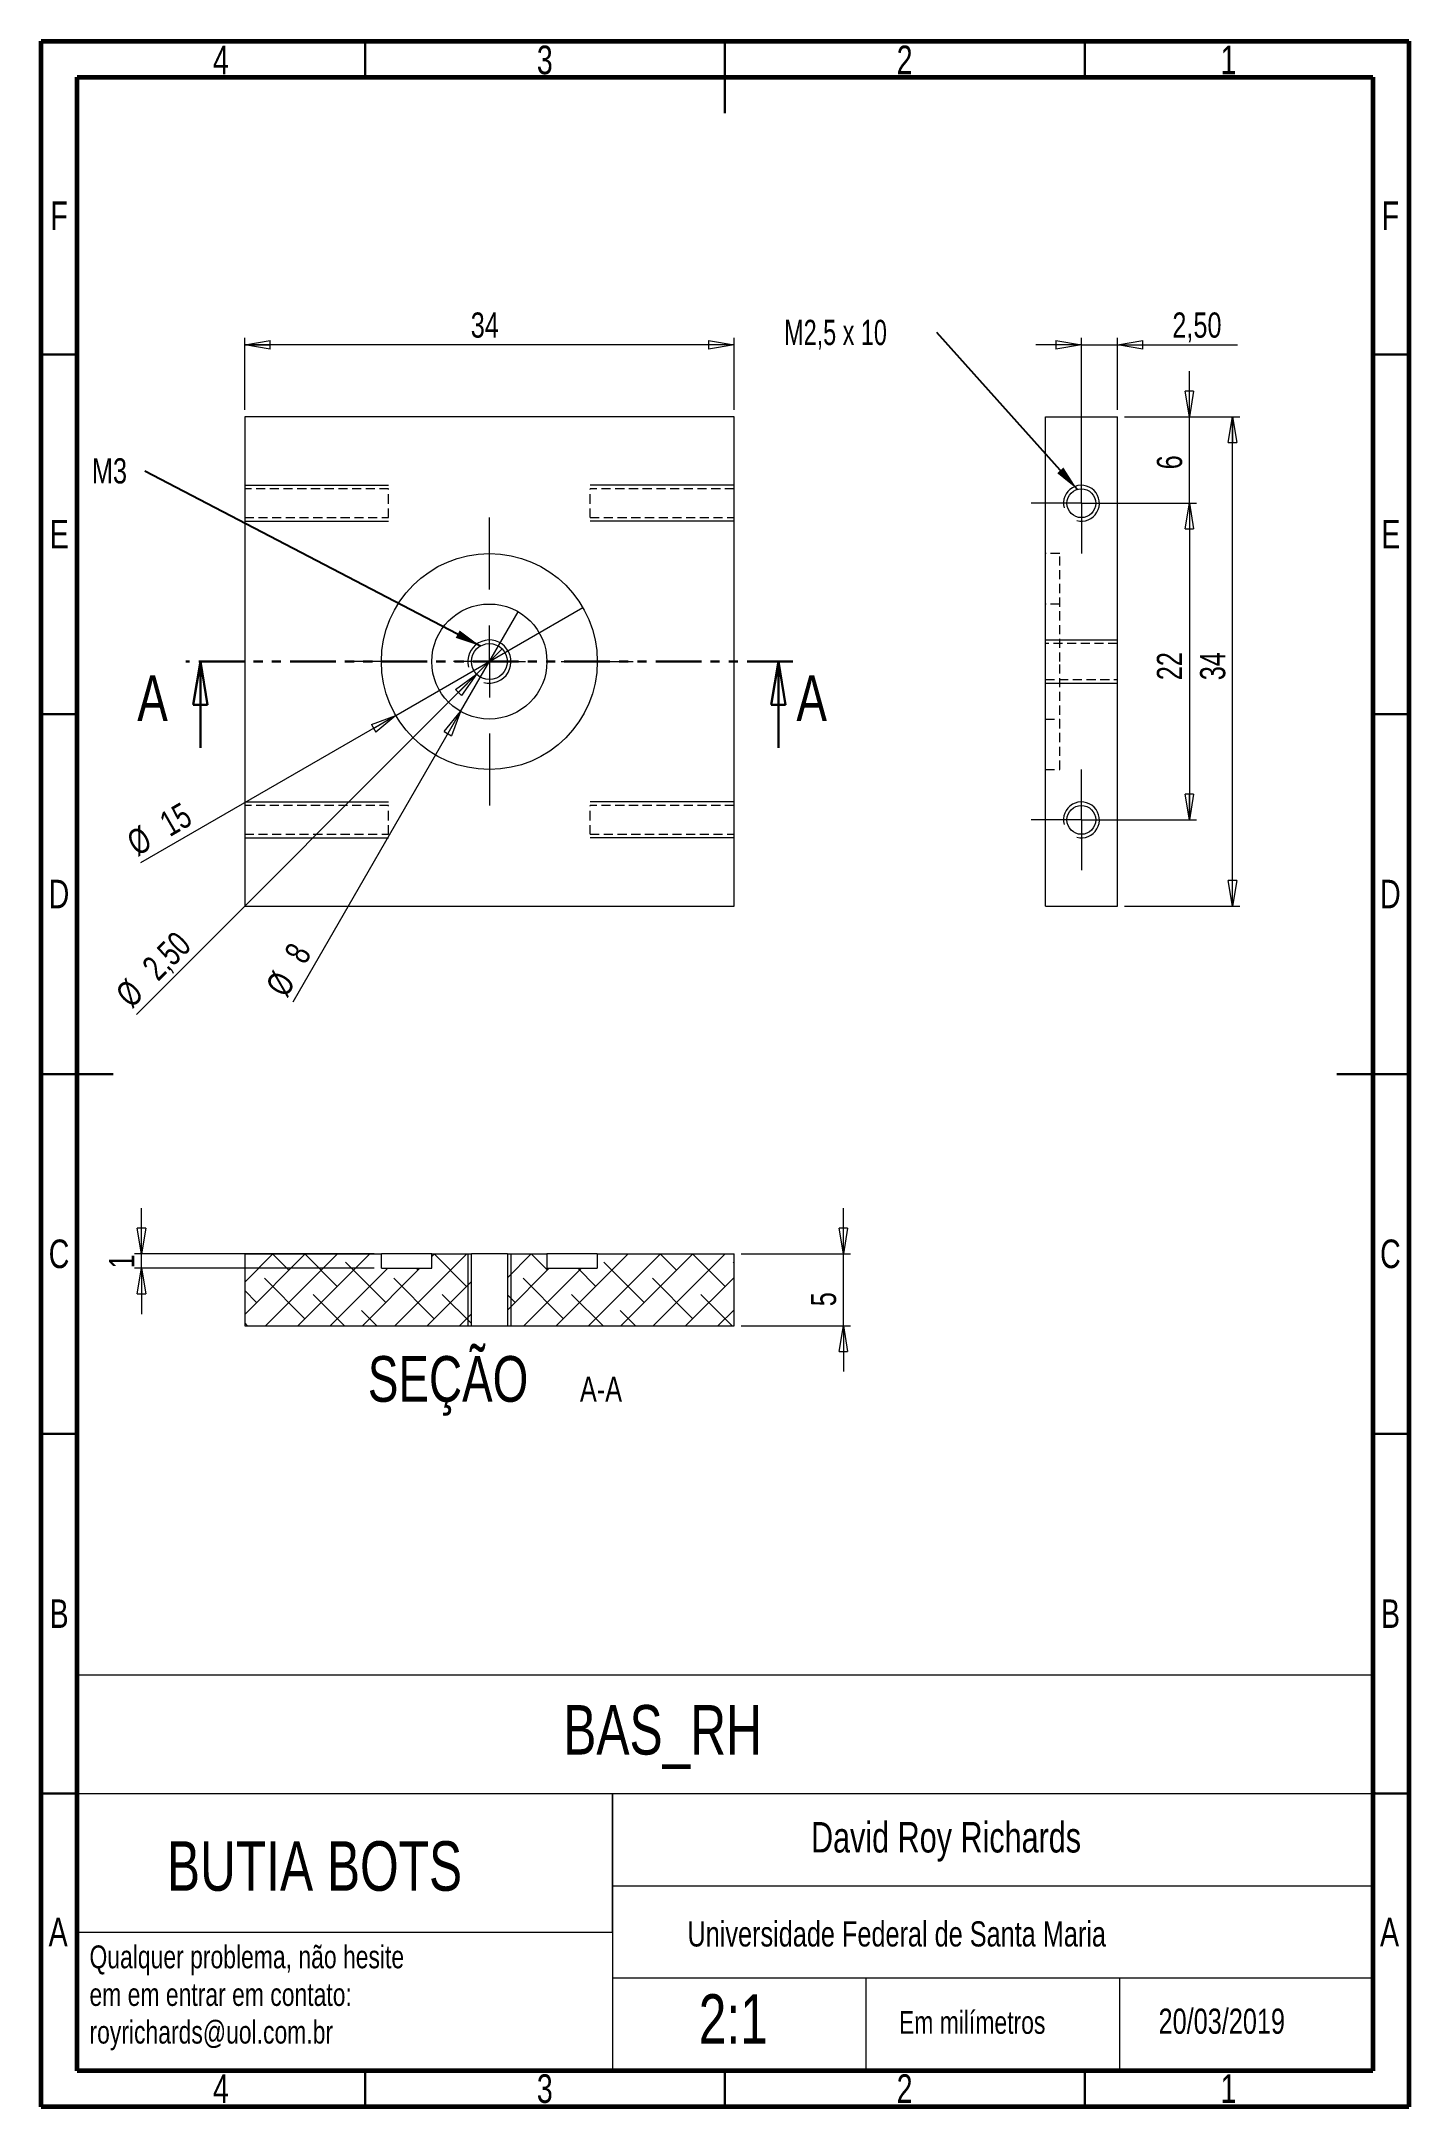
# Model space of a CAD drawing. Header units: millimetres. Extents: x 15 to 205, y 5 to 292.
import ezdxf

# ---------------------------------------------------------------- set-up
doc = ezdxf.new("R2010")
doc.units = ezdxf.units.MM
doc.linetypes.add('HIDDEN', pattern=[1.905, 1.27, -0.635])
doc.linetypes.add('PHANTOM', pattern=[12.7, 6.35, -1.27, 1.27, -1.27, 1.27, -1.27])
doc.styles.add('SLDTEXTSTYLE0', font='TXT', dxfattribs={"width": 0.75})
doc.styles.add('SLDTEXTSTYLE1', font='TXT', dxfattribs={"width": 0.694444})
doc.dimstyles.new('SLDDIMSTYLE0', dxfattribs={"dimtxt": 3.5, "dimasz": 3.556, "dimexe": 0, "dimexo": 0.0625, "dimgap": 0.875, "dimtad": 1, "dimlfac": 0.5, "dimrnd": 1e-09, "dimzin": 12, "dimdsep": 46, "dimtxsty": 'SLDTEXTSTYLE0', "dimblk1": 'CLOSED', "dimblk2": 'CLOSED', "dimsah": 1, "dimcen": 0.09, "dimadec": 0, "dimazin": 3, "dimtfac": 1, "dimtofl": 0, "dimtmove": 0, "dimatfit": 3, "dimldrblk": 'CLOSED', "dimfxl": 0, "dimfrac": 2, "dimtolj": 1, "dimtzin": 12, "dimarcsym": 0})
doc.dimstyles.new('SLDDIMSTYLE1', dxfattribs={"dimtxt": 3.5, "dimasz": 3.556, "dimexe": 0, "dimexo": 0.0625, "dimgap": 0.875, "dimtad": 1, "dimlfac": 0.5, "dimrnd": 1e-09, "dimzin": 12, "dimdsep": 46, "dimtxsty": 'SLDTEXTSTYLE0', "dimblk1": 'NONE', "dimblk2": 'CLOSED', "dimsah": 1, "dimcen": 0, "dimadec": 0, "dimazin": 3, "dimtfac": 1, "dimtmove": 0, "dimatfit": 3, "dimldrblk": 'NONE', "dimfxl": 0, "dimfrac": 2, "dimtolj": 1, "dimtzin": 12, "dimarcsym": 0})
doc.dimstyles.new('SLDDIMSTYLE2', dxfattribs={"dimtxt": 0.18, "dimasz": 3.556, "dimexe": 0, "dimexo": 0.0625, "dimgap": 0, "dimtad": 0, "dimtih": 1, "dimtoh": 1, "dimdec": 0, "dimrnd": 1e-09, "dimzin": 0, "dimdsep": 46, "dimtxsty": 'Standard', "dimsah": 1, "dimcen": 0.09, "dimadec": 0, "dimazin": 0, "dimtfac": 3.556, "dimtdec": 0, "dimtofl": 0, "dimtmove": 0, "dimatfit": 3, "dimfxl": 0, "dimfrac": 2, "dimtolj": 1, "dimtzin": 0, "dimarcsym": 0})
doc.dimstyles.new('SLDDIMSTYLE3', dxfattribs={"dimtxt": 3.5, "dimasz": 3.556, "dimexe": 0, "dimexo": 0.0625, "dimgap": 0.875, "dimtad": 1, "dimlfac": 0.5, "dimrnd": 1e-09, "dimzin": 12, "dimdsep": 46, "dimtxsty": 'SLDTEXTSTYLE0', "dimblk1": 'CLOSED', "dimblk2": 'CLOSED', "dimsah": 1, "dimcen": 0.09, "dimadec": 0, "dimazin": 3, "dimtfac": 1, "dimtmove": 0, "dimatfit": 0, "dimldrblk": 'CLOSED', "dimfxl": 0, "dimfrac": 2, "dimtolj": 1, "dimtzin": 12, "dimarcsym": 0})

# ---------------------------------------------------------------- blocks, each defined once
blk = doc.blocks.new('SW_NOTE_0')
at = {"color": 0, "linetype": 'Continuous', "lineweight": 0, "char_height": 3.175, "attachment_point": 1, "style": 'SLDTEXTSTYLE0'}
for s, insert in [('Qualquer problema, não hesite', (0, 4.09)), ('em em entrar em contato:', (0, -1.14)), ('royrichards@uol.com.br', (0, -6.37))]:
    blk.add_mtext(s, dxfattribs=dict(at, insert=insert))
blk = doc.blocks.new('_CLOSED')
at = {"color": 0, "linetype": 'ByBlock', "lineweight": -2}
for p, q in [((-1, 0.166667), (0, 0)), ((-1, 0.166667), (-1, -0.166667)), ((0, 0), (-1, -0.166667)), ((0, 0), (-1, 0))]:
    blk.add_line(p, q, dxfattribs=at)
blk = doc.blocks.new('_D')
at = {"color": 7, "linetype": 'Continuous', "lineweight": 0}
for p, q in [((43.26, 240.81), (43.26, 250.81)), ((111.26, 249.81), (43.26, 249.81)), ((111.26, 240.81), (111.26, 250.81))]:
    blk.add_line(p, q, dxfattribs=at)
at = {"color": 7, "linetype": 'Continuous', "lineweight": 0, "xscale": 3.556, "yscale": 3.556, "rotation": 180.0000000000004}
blk.add_blockref('_CLOSED', (43.26, 249.81), dxfattribs=at)
at = {"color": 7, "linetype": 'Continuous', "lineweight": 0, "xscale": 3.556, "yscale": 3.556}
blk.add_blockref('_CLOSED', (111.26, 249.81), dxfattribs=at)
at = {"color": 7, "linetype": 'Continuous', "lineweight": 0, "insert": (74.67, 254.32), "char_height": 3.5, "attachment_point": 1, "style": 'SLDTEXTSTYLE0'}
blk.add_mtext('34', dxfattribs=at)
blk = doc.blocks.new('_D_1')
at = {"color": 7, "linetype": 'Continuous', "lineweight": 0}
for q in [(79.03, 207.58), (28.24, 156.79)]:
    blk.add_line((75.49, 204.04), q, dxfattribs=at)
at = {"color": 7, "linetype": 'Continuous', "lineweight": 0, "xscale": 3.556, "yscale": 3.556, "rotation": 45.00000000000041}
blk.add_blockref('_CLOSED', (75.49, 204.04), dxfattribs=at)
at = {"color": 7, "linetype": 'Continuous', "lineweight": 0, "char_height": 3.5, "attachment_point": 1, "rotation": 45, "style": 'SLDTEXTSTYLE0'}
for s, insert in [('2,50', (28.74, 163.75)), ('%%c', (25.05, 159.98))]:
    blk.add_mtext(s, dxfattribs=dict(at, insert=insert))
blk = doc.blocks.new('_NONE')
blk = doc.blocks.new('_D_2')
at = {"color": 7, "linetype": 'Continuous', "lineweight": 0}
for q in [(81.26, 212.74), (49.93, 158.47)]:
    blk.add_line((73.26, 198.88), q, dxfattribs=at)
at = {"color": 7, "linetype": 'Continuous', "lineweight": 0, "xscale": 3.556, "yscale": 3.556, "rotation": 60.00000000000049}
blk.add_blockref('_CLOSED', (73.26, 198.88), dxfattribs=at)
at = {"color": 7, "linetype": 'Continuous', "lineweight": 0, "char_height": 3.5, "attachment_point": 1, "rotation": 60, "style": 'SLDTEXTSTYLE0'}
for s, insert in [('8', (48.62, 165.32)), ('%%c', (46.02, 160.72))]:
    blk.add_mtext(s, dxfattribs=dict(at, insert=insert))
blk = doc.blocks.new('_D_3')
at = {"color": 7, "linetype": 'Continuous', "lineweight": 0}
for q in [(90.25, 213.31), (28.8, 177.83)]:
    blk.add_line((64.27, 198.31), q, dxfattribs=at)
at = {"color": 7, "linetype": 'Continuous', "lineweight": 0, "xscale": 3.556, "yscale": 3.556, "rotation": 30.00000000000032}
blk.add_blockref('_CLOSED', (64.27, 198.31), dxfattribs=at)
at = {"color": 7, "linetype": 'Continuous', "lineweight": 0, "char_height": 3.5, "attachment_point": 1, "rotation": 30, "style": 'SLDTEXTSTYLE0'}
for s, insert in [('15', (31.09, 184.42)), ('%%c', (26.55, 181.74))]:
    blk.add_mtext(s, dxfattribs=dict(at, insert=insert))
blk = doc.blocks.new('SW_NOTE_1')
at = {"color": 0, "linetype": 'Continuous', "lineweight": 0, "insert": (-7.36, 1.77), "char_height": 3.5, "attachment_point": 1, "style": 'SLDTEXTSTYLE0'}
blk.add_mtext('M3', dxfattribs=at)
blk = doc.blocks.new('SW_CENTERMARKSYMBOL_0')
at = {"color": 0, "linetype": 'Continuous', "lineweight": 0}
for p, q in [((0, 10), (0, 20)), ((0, 0), (0, 5)), ((-10, 0), (-20, 0)), ((0, 0), (-5, 0)), ((0, 0), (0, -5)), ((0, 0), (5, 0)), ((10, 0), (20, 0)), ((0, -10), (0, -20))]:
    blk.add_line(p, q, dxfattribs=at)
blk = doc.blocks.new('_D_4')
at = {"color": 7, "linetype": 'Continuous', "lineweight": 0}
for p, q in [((159.52, 249.81), (153.17, 249.81)), ((159.52, 228.81), (159.52, 250.81)), ((159.52, 249.81), (164.52, 249.81)), ((164.52, 240.81), (164.52, 250.81)), ((164.52, 249.81), (181.22, 249.81))]:
    blk.add_line(p, q, dxfattribs=at)
at = {"color": 7, "linetype": 'Continuous', "lineweight": 0, "xscale": 3.556, "yscale": 3.556}
blk.add_blockref('_CLOSED', (159.52, 249.81), dxfattribs=at)
at = {"color": 7, "linetype": 'Continuous', "lineweight": 0, "xscale": 3.556, "yscale": 3.556, "rotation": 180.0000000000004}
blk.add_blockref('_CLOSED', (164.52, 249.81), dxfattribs=at)
at = {"color": 7, "linetype": 'Continuous', "lineweight": 0, "insert": (172.16, 254.32), "char_height": 3.5, "attachment_point": 1, "style": 'SLDTEXTSTYLE0'}
blk.add_mtext('2,50', dxfattribs=at)
blk = doc.blocks.new('_D_5')
at = {"color": 7, "linetype": 'Continuous', "lineweight": 0}
for p, q in [((174.52, 239.81), (174.52, 246.16)), ((165.52, 239.81), (175.52, 239.81)), ((174.52, 227.81), (174.52, 239.81)), ((160.52, 227.81), (175.52, 227.81)), ((174.52, 227.81), (174.52, 221.46))]:
    blk.add_line(p, q, dxfattribs=at)
at = {"color": 7, "linetype": 'Continuous', "lineweight": 0, "xscale": 3.556, "yscale": 3.556}
for p, rotation in [((174.52, 239.81), 270.0000000000004), ((174.52, 227.81), 90.0000000000004)]:
    blk.add_blockref('_CLOSED', p, dxfattribs=dict(at, rotation=rotation))
at = {"color": 7, "linetype": 'Continuous', "lineweight": 0, "insert": (170.01, 232.52), "char_height": 3.5, "attachment_point": 1, "rotation": 90, "style": 'SLDTEXTSTYLE0'}
blk.add_mtext('6', dxfattribs=at)
blk = doc.blocks.new('_D_6')
at = {"color": 7, "linetype": 'Continuous', "lineweight": 0}
for p, q in [((160.52, 227.81), (175.52, 227.81)), ((174.52, 227.81), (174.52, 183.81)), ((160.52, 183.81), (175.52, 183.81))]:
    blk.add_line(p, q, dxfattribs=at)
at = {"color": 7, "linetype": 'Continuous', "lineweight": 0, "xscale": 3.556, "yscale": 3.556}
for p, rotation in [((174.52, 227.81), 90.0000000000004), ((174.52, 183.81), 270.0000000000004)]:
    blk.add_blockref('_CLOSED', p, dxfattribs=dict(at, rotation=rotation))
at = {"color": 7, "linetype": 'Continuous', "lineweight": 0, "insert": (170.01, 203.22), "char_height": 3.5, "attachment_point": 1, "rotation": 90, "style": 'SLDTEXTSTYLE0'}
blk.add_mtext('22', dxfattribs=at)
blk = doc.blocks.new('_D_7')
at = {"color": 7, "linetype": 'Continuous', "lineweight": 0}
for p, q in [((165.52, 239.81), (181.52, 239.81)), ((180.52, 171.81), (180.52, 239.81)), ((165.52, 171.81), (181.52, 171.81))]:
    blk.add_line(p, q, dxfattribs=at)
at = {"color": 7, "linetype": 'Continuous', "lineweight": 0, "xscale": 3.556, "yscale": 3.556}
for p, rotation in [((180.52, 239.81), 90.0000000000004), ((180.52, 171.81), 270.0000000000004)]:
    blk.add_blockref('_CLOSED', p, dxfattribs=dict(at, rotation=rotation))
at = {"color": 7, "linetype": 'Continuous', "lineweight": 0, "insert": (176.01, 203.22), "char_height": 3.5, "attachment_point": 1, "rotation": 90, "style": 'SLDTEXTSTYLE0'}
blk.add_mtext('34', dxfattribs=at)
blk = doc.blocks.new('SW_NOTE_2')
at = {"color": 0, "linetype": 'Continuous', "lineweight": 0, "insert": (-21.2, 1.78), "char_height": 3.5, "attachment_point": 1, "style": 'SLDTEXTSTYLE1'}
blk.add_mtext('M2,5 x 10', dxfattribs=at)
blk = doc.blocks.new('SW_CENTERMARKSYMBOL_1')
at = {"color": 0, "linetype": 'Continuous', "lineweight": 0}
for p, q in [((0, 5), (0, 7)), ((0, 0), (0, 5)), ((-5, 0), (-7, 0)), ((0, 0), (-5, 0)), ((0, 0), (0, -5)), ((0, 0), (5, 0)), ((5, 0), (7, 0)), ((0, -5), (0, -7))]:
    blk.add_line(p, q, dxfattribs=at)
blk = doc.blocks.new('SW_CENTERMARKSYMBOL_2')
at = {"color": 0, "linetype": 'Continuous', "lineweight": 0}
for p, q in [((0, 5), (0, 7)), ((0, 0), (0, 5)), ((-5, 0), (-7, 0)), ((0, 0), (-5, 0)), ((0, 0), (0, -5)), ((0, 0), (5, 0)), ((5, 0), (7, 0)), ((0, -5), (0, -7))]:
    blk.add_line(p, q, dxfattribs=at)
blk = doc.blocks.new('_D_8')
at = {"color": 7, "linetype": 'Continuous', "lineweight": 0}
for p, q in [((28.93, 123.5), (28.93, 129.85)), ((61.26, 123.5), (27.93, 123.5)), ((28.93, 121.5), (28.93, 123.5)), ((61.26, 121.5), (27.93, 121.5)), ((28.93, 121.5), (28.93, 115.15))]:
    blk.add_line(p, q, dxfattribs=at)
at = {"color": 7, "linetype": 'Continuous', "lineweight": 0, "xscale": 3.556, "yscale": 3.556}
for p, rotation in [((28.93, 123.5, 17), 270.0000000000004), ((28.93, 121.5, 17), 90.0000000000004)]:
    blk.add_blockref('_CLOSED', p, dxfattribs=dict(at, rotation=rotation))
at = {"color": 7, "linetype": 'Continuous', "lineweight": 0, "insert": (24.42, 121.49), "char_height": 3.5, "attachment_point": 1, "rotation": 90, "style": 'SLDTEXTSTYLE0'}
blk.add_mtext('1', dxfattribs=at)
blk = doc.blocks.new('_D_9')
at = {"color": 7, "linetype": 'Continuous', "lineweight": 0}
for p, q in [((126.45, 123.5), (126.45, 129.85)), ((112.26, 123.5), (127.45, 123.5)), ((126.45, 113.5), (126.45, 123.5)), ((112.26, 113.5), (127.45, 113.5)), ((126.45, 113.5), (126.45, 107.15))]:
    blk.add_line(p, q, dxfattribs=at)
at = {"color": 7, "linetype": 'Continuous', "lineweight": 0, "xscale": 3.556, "yscale": 3.556}
for p, rotation in [((126.45, 123.5, 17), 270.0000000000004), ((126.45, 113.5, 17), 90.0000000000004)]:
    blk.add_blockref('_CLOSED', p, dxfattribs=dict(at, rotation=rotation))
at = {"color": 7, "linetype": 'Continuous', "lineweight": 0, "insert": (121.94, 116.23), "char_height": 3.5, "attachment_point": 1, "rotation": 90, "style": 'SLDTEXTSTYLE0'}
blk.add_mtext('5', dxfattribs=at)
blk = doc.blocks.new('SW_NOTE_3')
at = {"color": 0, "linetype": 'Continuous', "lineweight": 0, "attachment_point": 2, "style": 'SLDTEXTSTYLE0'}
for s, insert, char_height in [('SEÇÃO', (14.29, 8.19), 6.35), ('A-A', (35.54, 5.35), 3.5)]:
    blk.add_mtext(s, dxfattribs=dict(at, insert=insert, char_height=char_height))

msp = doc.modelspace()

# ---------------------------------------------------------------- hatches: boundary and pattern name
at = {"linetype": 'Continuous', "lineweight": 0}
h = msp.add_hatch(dxfattribs=at)
h.set_pattern_fill('ANSI38', angle=3e-322, style=0)
h.paths.add_polyline_path([(62.258, 123.5), (43.258, 123.5), (43.258, 113.5), (74.758, 113.5), (74.758, 123.5), (69.258, 123.5), (69.258, 121.5), (62.258, 121.5)], flags=0)
h = msp.add_hatch(dxfattribs=at)
h.set_pattern_fill('ANSI38', angle=3e-322, style=0)
h.paths.add_polyline_path([(79.758, 113.5), (111.258, 113.5), (111.258, 123.5), (92.258, 123.5), (92.258, 121.5), (85.258, 121.5), (85.258, 123.5), (79.758, 123.5)], flags=0)

# ---------------------------------------------------------------- linework, layer by layer
at = {"color": 7, "linetype": 'Continuous', "lineweight": 60}
for p, q in [((15, 5), (15, 292)), ((15, 292), (205, 292)), ((205, 292), (205, 5)), ((20, 10), (20, 287)), ((20, 287), (200, 287)), ((200, 287), (200, 10)), ((200, 10), (20, 10)), ((205, 5), (15, 5))]:
    msp.add_line(p, q, dxfattribs=at)
at = {"color": 7, "linetype": 'Continuous', "lineweight": 30}
for p, q in [((60, 287), (60, 292)), ((110, 292), (110, 282)), ((110, 287), (110, 292)), ((160, 287), (160, 292)), ((20, 248.5), (15, 248.5)), ((200, 248.5), (205, 248.5)), ((37.098, 193.809), (37.098, 205.809)), ((117.418, 193.809), (117.418, 205.809)), ((20, 198.5), (15, 198.5)), ((200, 198.5), (205, 198.5)), ((15, 148.5), (25, 148.5)), ((20, 148.5), (15, 148.5)), ((205, 148.5), (195, 148.5)), ((200, 148.5), (205, 148.5)), ((20, 98.5), (15, 98.5)), ((200, 98.5), (205, 98.5)), ((20, 48.5), (15, 48.5)), ((200, 48.5), (205, 48.5)), ((60, 10), (60, 5)), ((110, 10), (110, 5)), ((160, 10), (160, 5))]:
    msp.add_line(p, q, dxfattribs=at)
at = {"color": 7, "linetype": 'Continuous', "lineweight": 15}
for p, q in [((111.258, 239.809), (43.258, 239.809)), ((43.258, 239.809), (43.258, 171.809)), ((111.258, 171.809), (111.258, 239.809)), ((154.521, 171.809), (154.521, 239.809)), ((154.521, 239.809), (164.521, 239.809)), ((164.521, 171.809), (164.521, 239.809)), ((43.258, 171.809), (111.258, 171.809)), ((154.521, 171.809), (164.521, 171.809)), ((43.258, 123.5), (62.258, 123.5)), ((43.258, 123.5), (43.258, 113.5)), ((62.258, 121.5), (62.258, 123.5)), ((69.258, 123.5), (62.258, 123.5)), ((69.258, 121.5), (69.258, 123.5)), ((69.258, 123.5), (74.758, 123.5)), ((74.758, 113.5), (74.758, 123.5)), ((79.758, 123.5), (74.758, 123.5)), ((79.758, 123.5), (79.758, 113.5)), ((79.758, 123.5), (85.258, 123.5)), ((85.258, 123.5), (85.258, 121.5)), ((92.258, 123.5), (85.258, 123.5)), ((92.258, 123.5), (92.258, 121.5)), ((92.258, 123.5), (111.258, 123.5)), ((111.258, 113.5), (111.258, 123.5)), ((62.258, 121.5), (69.258, 121.5)), ((85.258, 121.5), (92.258, 121.5)), ((43.258, 113.5), (74.758, 113.5)), ((74.758, 113.5), (79.758, 113.5)), ((79.758, 113.5), (111.258, 113.5))]:
    msp.add_line(p, q, dxfattribs=at)
at = {"color": 7, "linetype": 'Continuous', "lineweight": 0}
for p, q in [((43.258, 230.309), (63.258, 230.309)), ((111.258, 230.309), (91.258, 230.309)), ((111.258, 230.309), (91.258, 230.309)), ((43.258, 225.309), (63.258, 225.309)), ((111.258, 225.309), (91.258, 225.309)), ((111.258, 225.309), (91.258, 225.309)), ((154.521, 208.809), (164.521, 208.809)), ((154.521, 202.809), (164.521, 202.809)), ((43.258, 186.309), (63.258, 186.309)), ((111.258, 186.309), (91.258, 186.309)), ((111.258, 186.309), (91.258, 186.309)), ((43.258, 181.309), (63.258, 181.309)), ((111.258, 181.309), (91.258, 181.309)), ((111.258, 181.309), (91.258, 181.309)), ((74.258, 123.5), (74.258, 113.5)), ((80.258, 123.5), (80.258, 113.5)), ((20, 65), (200, 65)), ((20, 48.5), (200, 48.5)), ((94.374, 29.25), (94.374, 48.5)), ((94.374, 48.5), (94.374, 10)), ((200, 48.5), (200.442, 48.669)), ((94.374, 35.667), (200, 35.667)), ((200, 35.667), (200, 22.837)), ((20, 29.25), (94.374, 29.25)), ((200, 22.837), (94.374, 22.837)), ((129.584, 22.837), (129.584, 10)), ((164.794, 22.837), (164.794, 10))]:
    msp.add_line(p, q, dxfattribs=at)
at = {"color": 7, "linetype": 'HIDDEN', "lineweight": 0}
for p, q in [((63.258, 229.809), (43.258, 229.809)), ((63.258, 227.809), (63.258, 229.809)), ((91.258, 227.809), (91.258, 229.809)), ((111.258, 229.809), (91.258, 229.809)), ((63.258, 225.809), (63.258, 227.809)), ((91.258, 225.809), (91.258, 227.809)), ((43.258, 225.809), (63.258, 225.809)), ((91.258, 225.809), (111.258, 225.809)), ((156.521, 220.809), (154.521, 220.809)), ((156.521, 205.809), (156.521, 220.809)), ((156.521, 213.809), (154.521, 213.809)), ((164.521, 208.309), (154.521, 208.309)), ((156.521, 190.809), (156.521, 205.809)), ((154.521, 203.309), (164.521, 203.309)), ((154.521, 197.809), (156.521, 197.809)), ((154.521, 190.809), (156.521, 190.809)), ((63.258, 185.809), (43.258, 185.809)), ((63.258, 183.809), (63.258, 185.809)), ((63.258, 181.809), (63.258, 183.809)), ((91.258, 183.809), (91.258, 185.809)), ((111.258, 185.809), (91.258, 185.809)), ((91.258, 181.809), (91.258, 183.809)), ((43.258, 181.809), (63.258, 181.809)), ((91.258, 181.809), (111.258, 181.809))]:
    msp.add_line(p, q, dxfattribs=at)
at = {"color": 7, "linetype": 'PHANTOM', "lineweight": 30}
msp.add_line((119.418, 205.809), (35.098, 205.809), dxfattribs=at)
at = {"color": 7, "linetype": 'Continuous', "lineweight": 15}
for centre, radius in [((159.521, 227.809), 2), ((77.258, 205.809), 15), ((77.258, 205.809), 8), ((77.258, 205.809), 2.5), ((159.521, 183.809), 2)]:
    msp.add_circle(centre, radius, dxfattribs=at)
at = {"color": 7, "linetype": 'Continuous', "lineweight": 0}
for centre, radius in [((159.521, 227.809), 2.5), ((159.521, 227.809), 2.5), ((159.521, 227.809), 2.5), ((77.258, 205.809), 3), ((159.521, 183.809), 2.5), ((159.521, 183.809), 2.5), ((159.521, 183.809), 2.5)]:
    msp.add_arc(centre, radius, 255, 195, dxfattribs=at)

# ---------------------------------------------------------------- block references
for name, p in [('SW_NOTE_2', (139.425, 251.519)), ('SW_NOTE_1', (29.393, 232.288)), ('SW_CENTERMARKSYMBOL_1', (159.521, 227.809)), ('SW_CENTERMARKSYMBOL_0', (77.258, 205.809)), ('SW_CENTERMARKSYMBOL_2', (159.521, 183.809)), ('SW_NOTE_3', (57.231, 101.114)), ('SW_NOTE_0', (21.693, 23.318))]:
    msp.add_blockref(name, p, dxfattribs=at)
at = {"color": 7, "linetype": 'Continuous', "lineweight": 30, "xscale": 6, "yscale": 6, "rotation": 90.0000000000004}
for p in [(37.098, 205.809), (117.418, 205.809)]:
    msp.add_blockref('_CLOSED', p, dxfattribs=at)

# ---------------------------------------------------------------- texts
at = {"color": 7, "linetype": 'Continuous', "lineweight": 0, "style": 'SLDTEXTSTYLE0'}
for s, insert, char_height, attachment_point in [('4', (39.96, 291.401), 3.969, 2), ('3', (84.96, 291.401), 3.969, 2), ('2', (134.96, 291.401), 3.969, 2), ('1', (179.96, 291.401), 3.969, 2), ('F', (17.458, 269.747), 3.969, 2), ('F', (202.458, 269.747), 3.969, 2), ('E', (17.508, 225.497), 3.969, 2), ('E', (202.508, 225.497), 3.969, 2), ('D', (17.453, 175.497), 3.969, 2), ('D', (202.453, 175.497), 3.969, 2), ('C', (17.459, 125.497), 3.969, 2), ('C', (202.459, 125.497), 3.969, 2), ('B', (17.471, 75.497), 3.969, 2), ('B', (202.471, 75.497), 3.969, 2), ('BAS_RH', (87.527, 60.81), 6.8792, 1), ('David Roy Richards', (121.956, 44.556), 4.23333, 1), ('BUTIA BOTS', (52.963, 41.886), 6.8792, 2), ('A', (17.34, 31.247), 3.969, 2), ('Universidade Federal de Santa Maria', (104.789, 30.759), 3.5, 1), ('A', (202.34, 31.247), 3.969, 2), ('2:1', (106.349, 20.628), 6.8792, 1), ('Em milímetros', (134.173, 18.3), 3.175, 1), ('20/03/2019', (170.246, 18.628), 3.5, 1), ('4', (39.96, 9.497), 3.969, 2), ('3', (84.96, 9.497), 3.969, 2), ('2', (134.96, 9.497), 3.969, 2), ('1', (179.96, 9.497), 3.969, 2)]:
    msp.add_mtext(s, dxfattribs=dict(at, insert=insert, char_height=char_height, attachment_point=attachment_point))
at = {"color": 7, "linetype": 'Continuous', "char_height": 6.35, "attachment_point": 1, "style": 'SLDTEXTSTYLE0'}
for insert in [(28.333, 203.895), (119.922, 203.895)]:
    msp.add_mtext('A', dxfattribs=dict(at, insert=insert))

# ---------------------------------------------------------------- dimensions: what is measured, and where the dimension line sits
at = {"color": 7, "linetype": 'Continuous', "lineweight": 0}
for base, p1, p2, angle, dimstyle, picture, middle in [((43.258, 249.809), (111.258, 239.809), (43.258, 239.809), 0, 'SLDDIMSTYLE0', '_D', (77.258, 249.809)), ((174.521, 239.809), (159.521, 227.809), (164.521, 239.809), 90, 'SLDDIMSTYLE3', '_D_5', (174.521, 233.809)), ((180.521, 239.809), (164.521, 171.809), (164.521, 239.809), 90, 'SLDDIMSTYLE0', '_D_7', (180.521, 205.809)), ((174.521, 183.809), (159.521, 227.809), (159.521, 183.809), 90, 'SLDDIMSTYLE0', '_D_6', (174.521, 205.809)), ((28.934, 123.5), (62.258, 121.5), (62.258, 123.5), 90, 'SLDDIMSTYLE3', '_D_8', (28.934, 122.782)), ((126.453, 123.5), (111.258, 113.5), (111.258, 123.5), 90, 'SLDDIMSTYLE3', '_D_9', (126.453, 117.524))]:
    dim = msp.add_linear_dim(base=base, p1=p1, p2=p2, angle=angle, dimstyle=dimstyle, dxfattribs=at)
    dim.commit()
    dim.dimension.update_dxf_attribs({"geometry": picture, "text_midpoint": middle, "dimtype": 160})
dim = msp.add_linear_dim(base=(164.521, 249.809), p1=(159.521, 227.809), p2=(164.521, 239.809), dimstyle='SLDDIMSTYLE3', dxfattribs=at)
dim.commit()
dim.dimension.update_dxf_attribs({"geometry": '_D_4', "text_midpoint": (176.69, 249.809), "dimtype": 160})
for p1, p2, picture, middle in [((90.248, 213.309), (64.267, 198.309), '_D_3', (33.258, 180.405)), ((81.258, 212.737), (73.258, 198.881), '_D_2', (51.854, 161.809)), ((79.025, 207.577), (75.49, 204.041), '_D_1', (33.258, 161.809))]:
    dim = msp.add_diameter_dim_2p(p1=p1, p2=p2, dimstyle='SLDDIMSTYLE1', dxfattribs=at)
    dim.commit()
    dim.dimension.update_dxf_attribs({"geometry": picture, "text_midpoint": middle, "dimtype": 163})

# ---------------------------------------------------------------- leaders
for points in [[(158.961, 229.729), (139.425, 251.519)], [(76.005, 207.973), (29.393, 232.288)]]:
    msp.add_leader(points, dimstyle='SLDDIMSTYLE2', dxfattribs=at)

doc.saveas('drawing.dxf')
